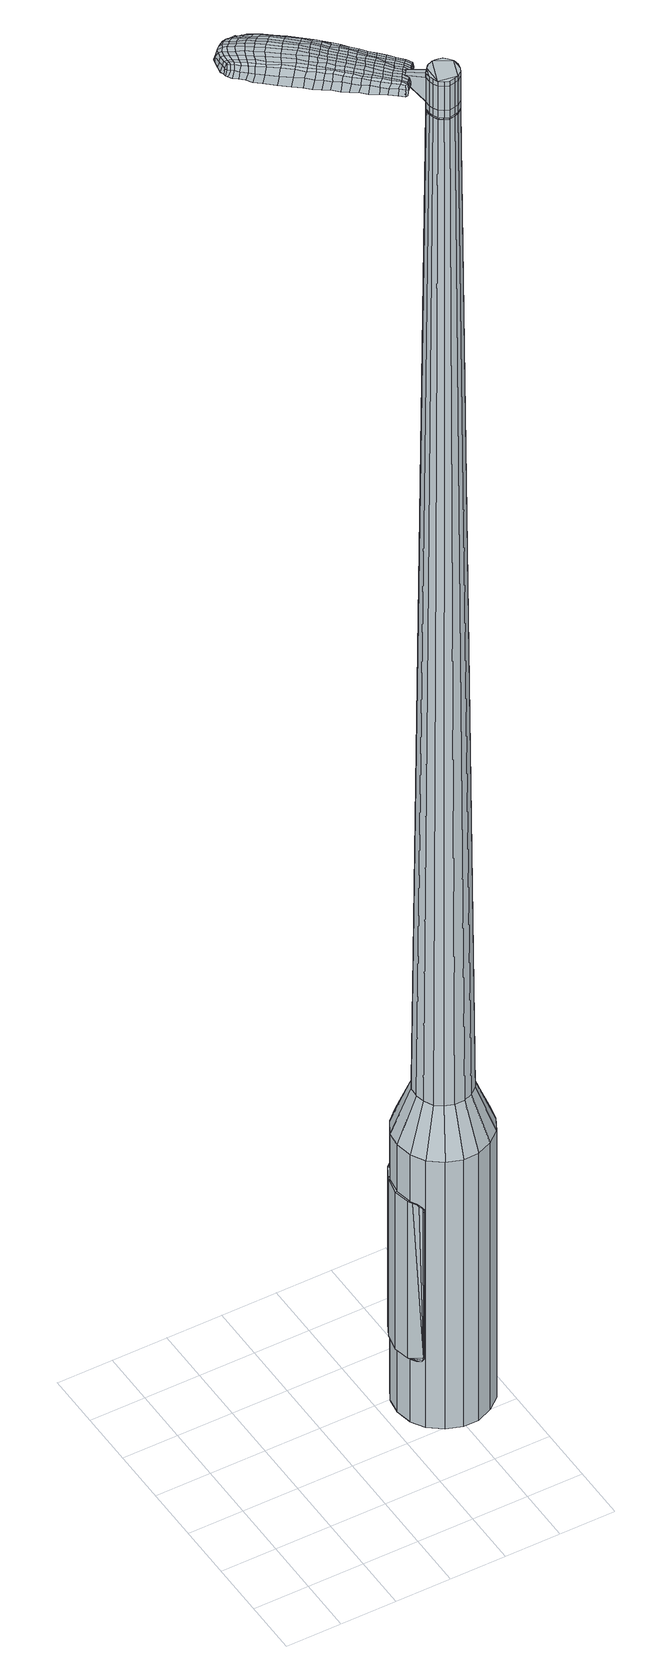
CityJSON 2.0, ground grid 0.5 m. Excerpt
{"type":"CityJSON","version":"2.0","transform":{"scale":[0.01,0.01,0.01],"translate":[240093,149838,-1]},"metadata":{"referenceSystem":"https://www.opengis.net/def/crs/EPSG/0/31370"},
"CityObjects":{
"object1":{"type":"GenericCityObject","attributes":{"cluster":925,"mean_distance_to_centroid":0.0597,"new_centroid_x":240095.07,"new_centroid_y":149839.36,"mean_distance_to_camera":7.43,"H1":12.31,"H2":13.35,"Z_final":115.29,"cluster2":-1,"proj_x":240097.5,"proj_y":149836.33,"id_line":64382,"bearing_l":231.19,"distance":3.89,"orientation":"right","G_obj":141.19},"geometry":[{"type":"MultiSurface","lod":"2","boundaries":[[[0,1,2,3]],[[1,4,5,2]],[[4,6,7,5]],[[6,8,9,7]],[[8,10,11,9]],[[10,12,13,11]],[[12,14,15,13]],[[14,16,17,15]],[[16,18,19,17]],[[18,20,21,19]],[[20,22,23,21]],[[22,24,25,23]],[[24,26,27,25]],[[26,28,29,27]],[[28,30,31,29]],[[30,32,33,31]],[[32,34,35,33]],[[34,0,3,35]],[[36,37,38,39]],[[38,40,41,42]],[[41,43,42]],[[42,44,45,46]],[[45,47,46]],[[46,48,49,50]],[[49,51,50]],[[42,46,50,38]],[[50,52,39,38]],[[53,36,39]],[[2,5,7,35]],[[7,9,11,15]],[[11,13,15]],[[15,17,19,23]],[[19,21,23]],[[23,25,27,31]],[[27,29,31]],[[15,23,31,7]],[[31,33,35,7]],[[3,2,35]],[[1,0,54,55]],[[0,34,56,54]],[[34,32,57,56]],[[32,30,58,57]],[[30,28,59,58]],[[28,26,60,59]],[[26,24,61,60]],[[24,22,62,61]],[[22,20,63,62]],[[20,18,64,63]],[[18,16,65,64]],[[16,14,66,65]],[[14,12,67,66]],[[12,10,68,67]],[[10,8,69,68]],[[8,6,70,69]],[[6,4,71,70]],[[4,1,55,71]],[[55,54,72,73]],[[54,56,74,72]],[[56,57,75,74]],[[57,58,76,75]],[[58,59,77,76]],[[59,60,78,77]],[[60,61,79,78]],[[61,62,80,79]],[[62,63,81,80]],[[63,64,82,81]],[[64,65,83,82]],[[65,66,84,83]],[[66,67,85,84]],[[67,68,86,85]],[[68,69,87,86]],[[69,70,88,87]],[[70,71,89,88]],[[71,55,73,89]],[[72,90,91,92]],[[93,94,90,72]],[[95,96,94,93]],[[76,97,96,95]],[[98,99,97,76]],[[100,101,99,98]],[[102,103,101,100]],[[80,104,103,102]],[[105,106,104,80]],[[107,108,106,105]],[[109,110,108,107]],[[111,112,110,109]],[[113,114,112,111]],[[115,116,114,113]],[[117,118,116,115]],[[119,120,118,117]],[[121,122,120,119]],[[92,91,122,121]],[[123,124,125,126]],[[127,123,126,128]],[[129,127,128,130]],[[131,129,130,132]],[[133,131,132,134]],[[135,133,134,136]],[[137,135,136,138]],[[139,137,138,140]],[[141,139,140,142]],[[143,141,142,144]],[[145,143,144,146]],[[147,145,146,148]],[[149,147,148,150]],[[151,149,150,152]],[[153,151,152,154]],[[155,153,154,156]],[[73,72,92]],[[74,93,72]],[[74,75,95,93]],[[75,76,95]],[[77,98,76]],[[77,78,100,98]],[[78,79,102,100]],[[79,80,102]],[[81,105,80]],[[81,82,107,105]],[[82,83,109,107]],[[83,84,111,109]],[[84,85,113,111]],[[85,86,115,113]],[[86,87,117,115]],[[87,88,119,117]],[[88,89,121,119]],[[89,73,92,121]],[[157,91,90]],[[157,158,122,91]],[[158,159,120,122]],[[159,160,118,120]],[[160,161,116,118]],[[161,162,114,116]],[[162,163,112,114]],[[163,164,110,112]],[[164,165,108,110]],[[165,166,106,108]],[[166,104,106]],[[167,103,104]],[[167,168,101,103]],[[168,169,99,101]],[[169,97,99]],[[170,96,97]],[[170,171,94,96]],[[171,90,94]],[[39,52,155,172]],[[157,90,173,156]],[[53,39,172,124]],[[90,171,125,173]],[[36,53,124,123]],[[171,170,126,125]],[[37,36,123,127]],[[170,97,128,126]],[[38,37,127,129]],[[97,169,130,128]],[[40,38,129,131]],[[169,168,132,130]],[[41,40,131,133]],[[168,167,134,132]],[[43,41,133,135]],[[167,104,136,134]],[[42,43,135,137]],[[104,166,138,136]],[[44,42,137,139]],[[166,165,140,138]],[[45,44,139,141]],[[165,164,142,140]],[[47,45,141,143]],[[164,163,144,142]],[[46,47,143,145]],[[163,162,146,144]],[[48,46,145,147]],[[162,161,148,146]],[[49,48,147,149]],[[161,160,150,148]],[[51,49,149,151]],[[160,159,152,150]],[[50,51,151,153]],[[159,158,154,152]],[[52,50,153,155]],[[158,157,156,154]],[[155,156,174,175]],[[156,173,176,174]],[[173,125,177,176]],[[125,124,178,177]],[[124,172,179,178]],[[172,155,175,179]],[[180,181,182,183]],[[184,180,183,185]],[[180,184,186,187]],[[181,180,187,188]],[[189,190,191,192]],[[193,189,192,194]],[[189,193,195,196]],[[190,189,196,197]],[[198,199,200,201]],[[202,198,201,203]],[[198,202,204,205]],[[199,198,205,206]],[[207,208,209,210]],[[211,207,210,212]],[[207,211,213,214]],[[208,207,214,215]],[[216,217,218,219]],[[220,216,219,221]],[[216,220,222,223]],[[217,216,223,224]],[[225,226,227,228]],[[229,225,228,230]],[[225,229,231,232]],[[226,225,232,233]],[[234,235,236,237]],[[226,234,237,227]],[[234,226,233,238]],[[235,234,238,239]],[[240,241,242,243]],[[235,240,243,236]],[[240,235,239,244]],[[241,240,244,245]],[[246,184,185,247]],[[241,246,247,242]],[[246,241,245,248]],[[184,246,248,186]],[[249,250,251,252]],[[253,249,252,254]],[[249,253,255,256]],[[250,249,256,257]],[[258,259,260,261]],[[250,258,261,251]],[[258,250,257,262]],[[259,258,262,263]],[[264,265,266,267]],[[259,264,267,260]],[[264,259,263,268]],[[265,264,268,269]],[[270,271,272,273]],[[265,270,273,266]],[[270,265,269,274]],[[271,270,274,275]],[[276,181,188,277]],[[271,276,277,272]],[[276,271,275,278]],[[181,276,278,182]],[[279,280,281,282]],[[283,279,282,284]],[[279,283,285,286]],[[280,279,286,287]],[[288,289,290,291]],[[280,288,291,281]],[[288,280,287,292]],[[289,288,292,293]],[[294,295,296,297]],[[289,294,297,290]],[[294,289,293,298]],[[295,294,298,299]],[[300,193,194,301]],[[295,300,301,296]],[[300,295,299,302]],[[193,300,302,195]],[[303,304,305,306]],[[307,303,306,308]],[[303,307,309,310]],[[304,303,310,311]],[[312,313,314,315]],[[304,312,315,305]],[[312,304,311,316]],[[313,312,316,317]],[[318,319,320,321]],[[313,318,321,314]],[[318,313,317,322]],[[319,318,322,323]],[[324,325,326,327]],[[319,324,327,320]],[[324,319,323,328]],[[325,324,328,329]],[[330,190,197,331]],[[325,330,331,326]],[[330,325,329,332]],[[190,330,332,191]],[[333,219,218,334]],[[335,333,334,336]],[[333,335,337,338]],[[219,333,338,221]],[[339,335,336,340]],[[341,339,340,342]],[[339,341,343,344]],[[335,339,344,337]],[[345,341,342,346]],[[347,345,346,348]],[[345,347,349,350]],[[341,345,350,343]],[[351,347,348,352]],[[353,351,352,354]],[[351,353,355,356]],[[347,351,356,349]],[[357,353,354,358]],[[208,357,358,209]],[[357,208,215,359]],[[353,357,359,355]],[[360,361,206,205]],[[362,360,205,204]],[[360,362,363,364]],[[361,360,364,365]],[[366,367,365,364]],[[368,366,364,363]],[[366,368,369,370]],[[367,366,370,371]],[[372,373,371,370]],[[374,372,370,369]],[[372,374,375,376]],[[373,372,376,377]],[[378,379,377,376]],[[380,378,376,375]],[[378,380,213,211]],[[379,378,211,212]],[[381,382,383,384]],[[283,381,384,285]],[[381,283,284,385]],[[382,381,385,386]],[[387,202,203,388]],[[382,387,388,383]],[[387,382,386,389]],[[202,387,389,204]],[[390,391,392,393]],[[229,390,393,231]],[[390,229,230,394]],[[391,390,394,395]],[[396,397,398,399]],[[391,396,399,392]],[[396,391,395,400]],[[397,396,400,401]],[[402,199,206,403]],[[397,402,403,398]],[[402,397,401,404]],[[199,402,404,200]],[[405,406,407,408]],[[187,405,408,188]],[[405,187,186,409]],[[406,405,409,410]],[[411,412,413,414]],[[406,411,414,407]],[[411,406,410,415]],[[412,411,415,416]],[[417,210,209,418]],[[412,417,418,413]],[[417,412,416,419]],[[210,417,419,212]],[[420,421,422,423]],[[192,420,423,194]],[[420,192,191,424]],[[421,420,424,425]],[[426,214,213,427]],[[421,426,427,422]],[[426,421,425,428]],[[214,426,428,215]],[[429,430,431,432]],[[307,429,432,309]],[[429,307,308,433]],[[430,429,433,434]],[[435,220,221,436]],[[430,435,436,431]],[[435,430,434,437]],[[220,435,437,222]],[[438,439,440,441]],[[253,438,441,255]],[[438,253,254,442]],[[439,438,442,443]],[[444,445,446,447]],[[439,444,447,440]],[[444,439,443,448]],[[445,444,448,449]],[[450,217,224,451]],[[445,450,451,446]],[[450,445,449,452]],[[217,450,452,218]],[[453,454,443,442]],[[252,453,442,254]],[[453,252,251,455]],[[454,453,455,456]],[[457,458,449,448]],[[454,457,448,443]],[[457,454,456,459]],[[458,457,459,460]],[[461,334,218,452]],[[458,461,452,449]],[[461,458,460,462]],[[334,461,462,336]],[[463,464,465,466]],[[310,463,466,311]],[[463,310,309,432]],[[464,463,432,431]],[[467,338,337,468]],[[464,467,468,465]],[[467,464,431,436]],[[338,467,436,221]],[[469,470,456,455]],[[261,469,455,251]],[[469,261,260,471]],[[470,469,471,472]],[[473,474,460,459]],[[470,473,459,456]],[[473,470,472,475]],[[474,473,475,476]],[[477,340,336,462]],[[474,477,462,460]],[[477,474,476,478]],[[340,477,478,342]],[[479,480,481,482]],[[316,479,482,317]],[[479,316,311,466]],[[480,479,466,465]],[[483,344,343,484]],[[480,483,484,481]],[[483,480,465,468]],[[344,483,468,337]],[[485,486,472,471]],[[267,485,471,260]],[[485,267,266,487]],[[486,485,487,488]],[[489,490,476,475]],[[486,489,475,472]],[[489,486,488,491]],[[490,489,491,492]],[[493,346,342,478]],[[490,493,478,476]],[[493,490,492,494]],[[346,493,494,348]],[[495,496,497,498]],[[322,495,498,323]],[[495,322,317,482]],[[496,495,482,481]],[[499,350,349,500]],[[496,499,500,497]],[[499,496,481,484]],[[350,499,484,343]],[[501,502,488,487]],[[273,501,487,266]],[[501,273,272,503]],[[502,501,503,504]],[[505,506,492,491]],[[502,505,491,488]],[[505,502,504,507]],[[506,505,507,508]],[[509,352,348,494]],[[506,509,494,492]],[[509,506,508,510]],[[352,509,510,354]],[[511,512,513,514]],[[328,511,514,329]],[[511,328,323,498]],[[512,511,498,497]],[[515,356,355,516]],[[512,515,516,513]],[[515,512,497,500]],[[356,515,500,349]],[[517,518,504,503]],[[277,517,503,272]],[[517,277,188,408]],[[518,517,408,407]],[[519,520,508,507]],[[518,519,507,504]],[[519,518,407,414]],[[520,519,414,413]],[[521,358,354,510]],[[520,521,510,508]],[[521,520,413,418]],[[358,521,418,209]],[[522,523,425,424]],[[332,522,424,191]],[[522,332,329,514]],[[523,522,514,513]],[[524,359,215,428]],[[523,524,428,425]],[[524,523,513,516]],[[359,524,516,355]],[[525,526,386,385]],[[282,525,385,284]],[[525,282,281,527]],[[526,525,527,528]],[[529,362,204,389]],[[526,529,389,386]],[[529,526,528,530]],[[362,529,530,363]],[[531,532,533,534]],[[232,531,534,233]],[[531,232,231,393]],[[532,531,393,392]],[[535,536,537,538]],[[532,535,538,533]],[[535,532,392,399]],[[536,535,399,398]],[[539,361,365,540]],[[536,539,540,537]],[[539,536,398,403]],[[361,539,403,206]],[[541,542,528,527]],[[291,541,527,281]],[[541,291,290,543]],[[542,541,543,544]],[[545,368,363,530]],[[542,545,530,528]],[[545,542,544,546]],[[368,545,546,369]],[[547,548,549,550]],[[238,547,550,239]],[[547,238,233,534]],[[548,547,534,533]],[[551,552,553,554]],[[548,551,554,549]],[[551,548,533,538]],[[552,551,538,537]],[[555,367,371,556]],[[552,555,556,553]],[[555,552,537,540]],[[367,555,540,365]],[[557,558,544,543]],[[297,557,543,290]],[[557,297,296,559]],[[558,557,559,560]],[[561,374,369,546]],[[558,561,546,544]],[[561,558,560,562]],[[374,561,562,375]],[[563,564,565,566]],[[244,563,566,245]],[[563,244,239,550]],[[564,563,550,549]],[[567,568,569,570]],[[564,567,570,565]],[[567,564,549,554]],[[568,567,554,553]],[[571,373,377,572]],[[568,571,572,569]],[[571,568,553,556]],[[373,571,556,371]],[[573,574,560,559]],[[301,573,559,296]],[[573,301,194,423]],[[574,573,423,422]],[[575,380,375,562]],[[574,575,562,560]],[[575,574,422,427]],[[380,575,427,213]],[[576,577,410,409]],[[248,576,409,186]],[[576,248,245,566]],[[577,576,566,565]],[[578,579,416,415]],[[577,578,415,410]],[[578,577,565,570]],[[579,578,570,569]],[[580,379,212,419]],[[579,580,419,416]],[[580,579,569,572]],[[379,580,572,377]],[[581,582,583,584]],[[584,583,585,586]],[[587,585,583,588]],[[588,583,582,589]],[[590,591,592,593]],[[593,592,594,595]],[[596,594,592,597]],[[597,592,591,598]],[[599,600,601,602]],[[602,601,603,604]],[[605,603,601,606]],[[606,601,600,607]],[[608,609,610,611]],[[611,610,612,613]],[[614,612,610,615]],[[615,610,609,616]],[[617,618,619,620]],[[620,619,621,622]],[[623,621,619,624]],[[624,619,618,625]],[[626,627,628,629]],[[629,628,630,631]],[[632,630,628,633]],[[633,628,627,634]],[[635,636,637,638]],[[638,637,627,626]],[[634,627,637,639]],[[639,637,636,640]],[[641,642,643,644]],[[644,643,636,635]],[[640,636,643,645]],[[645,643,642,646]],[[586,585,647,648]],[[648,647,642,641]],[[646,642,647,649]],[[649,647,585,587]],[[650,651,652,653]],[[653,652,654,655]],[[656,654,652,657]],[[657,652,651,658]],[[659,660,661,662]],[[662,661,651,650]],[[658,651,661,663]],[[663,661,660,664]],[[665,666,667,668]],[[668,667,660,659]],[[664,660,667,669]],[[669,667,666,670]],[[671,672,673,674]],[[674,673,666,665]],[[670,666,673,675]],[[675,673,672,676]],[[589,582,677,678]],[[678,677,672,671]],[[676,672,677,679]],[[679,677,582,581]],[[680,681,682,683]],[[683,682,684,685]],[[686,684,682,687]],[[687,682,681,688]],[[689,690,691,692]],[[692,691,681,680]],[[688,681,691,693]],[[693,691,690,694]],[[695,696,697,698]],[[698,697,690,689]],[[694,690,697,699]],[[699,697,696,700]],[[595,594,701,702]],[[702,701,696,695]],[[700,696,701,703]],[[703,701,594,596]],[[704,705,706,707]],[[707,706,708,709]],[[710,708,706,711]],[[711,706,705,712]],[[713,714,715,716]],[[716,715,705,704]],[[712,705,715,717]],[[717,715,714,718]],[[719,720,721,722]],[[722,721,714,713]],[[718,714,721,723]],[[723,721,720,724]],[[725,726,727,728]],[[728,727,720,719]],[[724,720,727,729]],[[729,727,726,730]],[[598,591,731,732]],[[732,731,726,725]],[[730,726,731,733]],[[733,731,591,590]],[[617,620,734,735]],[[735,734,736,737]],[[738,736,734,739]],[[739,734,620,622]],[[737,736,740,741]],[[741,740,742,743]],[[744,742,740,745]],[[745,740,736,738]],[[743,742,746,747]],[[747,746,748,749]],[[750,748,746,751]],[[751,746,742,744]],[[749,748,752,753]],[[753,752,754,755]],[[756,754,752,757]],[[757,752,748,750]],[[755,754,758,759]],[[759,758,609,608]],[[616,609,758,760]],[[760,758,754,756]],[[607,761,762,606]],[[606,762,763,605]],[[764,763,762,765]],[[765,762,761,766]],[[766,767,768,765]],[[765,768,769,764]],[[770,769,768,771]],[[771,768,767,772]],[[772,773,774,771]],[[771,774,775,770]],[[776,775,774,777]],[[777,774,773,778]],[[778,779,780,777]],[[777,780,781,776]],[[614,781,780,612]],[[612,780,779,613]],[[782,783,784,785]],[[785,784,684,686]],[[685,684,784,786]],[[786,784,783,787]],[[604,603,788,789]],[[789,788,783,782]],[[787,783,788,790]],[[790,788,603,605]],[[791,792,793,794]],[[794,793,630,632]],[[631,630,793,795]],[[795,793,792,796]],[[797,798,799,800]],[[800,799,792,791]],[[796,792,799,801]],[[801,799,798,802]],[[607,600,803,804]],[[804,803,798,797]],[[802,798,803,805]],[[805,803,600,599]],[[806,807,808,809]],[[809,808,588,589]],[[587,588,808,810]],[[810,808,807,811]],[[812,813,814,815]],[[815,814,807,806]],[[811,807,814,816]],[[816,814,813,817]],[[608,611,818,819]],[[819,818,813,812]],[[817,813,818,820]],[[820,818,611,613]],[[821,822,823,824]],[[824,823,593,595]],[[590,593,823,825]],[[825,823,822,826]],[[614,615,827,828]],[[828,827,822,821]],[[826,822,827,829]],[[829,827,615,616]],[[830,831,832,833]],[[833,832,708,710]],[[709,708,832,834]],[[834,832,831,835]],[[622,621,836,837]],[[837,836,831,830]],[[835,831,836,838]],[[838,836,621,623]],[[839,840,654,656]],[[655,654,841]],[[841,654,840,842]],[[843,844,845,846]],[[846,845,840,839]],[[842,840,845,847]],[[847,845,844,848]],[[625,618,849,850]],[[850,849,844,843]],[[848,844,849,851]],[[851,849,618,617]],[[842,852,841]],[[841,852,653,655]],[[650,653,852,853]],[[848,854,855,847]],[[847,855,852,842]],[[853,852,855,856]],[[856,855,854,857]],[[617,735,858,851]],[[851,858,854,848]],[[857,854,858,859]],[[859,858,735,737]],[[860,861,862,863]],[[863,862,711,712]],[[710,711,862,833]],[[833,862,861,830]],[[738,739,864,865]],[[865,864,861,860]],[[830,861,864,837]],[[837,864,739,622]],[[866,867,853]],[[853,867,662,650]],[[659,662,867,868]],[[868,867,866,869]],[[857,870,871,856]],[[856,871,866,853]],[[869,866,871,872]],[[872,871,870,873]],[[737,741,874,859]],[[859,874,870,857]],[[873,870,874,875]],[[875,874,741,743]],[[876,877,878,879]],[[879,878,717,718]],[[712,717,878,863]],[[863,878,877,860]],[[744,745,880,881]],[[881,880,877,876]],[[860,877,880,865]],[[865,880,745,738]],[[869,882,883,868]],[[868,883,668,659]],[[665,668,883,884]],[[884,883,882,885]],[[873,886,887,872]],[[872,887,882,869]],[[885,882,887,888]],[[888,887,886,889]],[[743,747,890,875]],[[875,890,886,873]],[[889,886,890,891]],[[891,890,747,749]],[[892,893,894,895]],[[895,894,723,724]],[[718,723,894,879]],[[879,894,893,876]],[[750,751,896,897]],[[897,896,893,892]],[[876,893,896,881]],[[881,896,751,744]],[[885,898,899,884]],[[884,899,674,665]],[[671,674,899,900]],[[900,899,898,901]],[[889,902,903,888]],[[888,903,898,885]],[[901,898,903,904]],[[904,903,902,905]],[[749,753,906,891]],[[891,906,902,889]],[[905,902,906,907]],[[907,906,753,755]],[[908,909,910,911]],[[911,910,729,730]],[[724,729,910,895]],[[895,910,909,892]],[[756,757,912,913]],[[913,912,909,908]],[[892,909,912,897]],[[897,912,757,750]],[[901,914,915,900]],[[900,915,678,671]],[[589,678,915,809]],[[809,915,914,806]],[[905,916,917,904]],[[904,917,914,901]],[[806,914,917,815]],[[815,917,916,812]],[[755,759,918,907]],[[907,918,916,905]],[[812,916,918,819]],[[819,918,759,608]],[[826,919,920,825]],[[825,920,733,590]],[[730,733,920,911]],[[911,920,919,908]],[[616,760,921,829]],[[829,921,919,826]],[[908,919,921,913]],[[913,921,760,756]],[[787,922,923,786]],[[786,923,683,685]],[[680,683,923,924]],[[924,923,922,925]],[[605,763,926,790]],[[790,926,922,787]],[[925,922,926,927]],[[927,926,763,764]],[[928,929,930,931]],[[931,930,633,634]],[[632,633,930,794]],[[794,930,929,791]],[[932,933,934,935]],[[935,934,929,928]],[[791,929,934,800]],[[800,934,933,797]],[[766,761,936,937]],[[937,936,933,932]],[[797,933,936,804]],[[804,936,761,607]],[[925,938,939,924]],[[924,939,692,680]],[[689,692,939,940]],[[940,939,938,941]],[[764,769,942,927]],[[927,942,938,925]],[[941,938,942,943]],[[943,942,769,770]],[[944,945,946,947]],[[947,946,639,640]],[[634,639,946,931]],[[931,946,945,928]],[[948,949,950,951]],[[951,950,945,944]],[[928,945,950,935]],[[935,950,949,932]],[[772,767,952,953]],[[953,952,949,948]],[[932,949,952,937]],[[937,952,767,766]],[[941,954,955,940]],[[940,955,698,689]],[[695,698,955,956]],[[956,955,954,957]],[[770,775,958,943]],[[943,958,954,941]],[[957,954,958,959]],[[959,958,775,776]],[[960,961,962,963]],[[963,962,645,646]],[[640,645,962,947]],[[947,962,961,944]],[[964,965,966,967]],[[967,966,961,960]],[[944,961,966,951]],[[951,966,965,948]],[[778,773,968,969]],[[969,968,965,964]],[[948,965,968,953]],[[953,968,773,772]],[[957,970,971,956]],[[956,971,702,695]],[[595,702,971,824]],[[824,971,970,821]],[[776,781,972,959]],[[959,972,970,957]],[[821,970,972,828]],[[828,972,781,614]],[[811,973,974,810]],[[810,974,649,587]],[[646,649,974,963]],[[963,974,973,960]],[[817,975,976,816]],[[816,976,973,811]],[[960,973,976,967]],[[967,976,975,964]],[[613,779,977,820]],[[820,977,975,817]],[[964,975,977,969]],[[969,977,779,778]],[[581,584,183,182]],[[584,586,185,183]],[[596,597,196,195]],[[597,598,197,196]],[[599,602,201,200]],[[602,604,203,201]],[[623,624,223,222]],[[624,625,224,223]],[[626,629,228,227]],[[629,631,230,228]],[[635,638,237,236]],[[638,626,227,237]],[[641,644,243,242]],[[644,635,236,243]],[[586,648,247,185]],[[648,641,242,247]],[[656,657,256,255]],[[657,658,257,256]],[[658,663,262,257]],[[663,664,263,262]],[[664,669,268,263]],[[669,670,269,268]],[[670,675,274,269]],[[675,676,275,274]],[[676,679,278,275]],[[679,581,182,278]],[[686,687,286,285]],[[687,688,287,286]],[[688,693,292,287]],[[693,694,293,292]],[[694,699,298,293]],[[699,700,299,298]],[[700,703,302,299]],[[703,596,195,302]],[[704,707,306,305]],[[707,709,308,306]],[[713,716,315,314]],[[716,704,305,315]],[[719,722,321,320]],[[722,713,314,321]],[[725,728,327,326]],[[728,719,320,327]],[[598,732,331,197]],[[732,725,326,331]],[[782,785,384,383]],[[785,686,285,384]],[[604,789,388,203]],[[789,782,383,388]],[[631,795,394,230]],[[795,796,395,394]],[[796,801,400,395]],[[801,802,401,400]],[[802,805,404,401]],[[805,599,200,404]],[[709,834,433,308]],[[834,835,434,433]],[[835,838,437,434]],[[838,623,222,437]],[[839,656,441,440]],[[656,255,441]],[[843,846,447,446]],[[846,839,440,447]],[[625,850,451,224]],[[850,843,446,451]],[[978,979,980,981]],[[982,983,981,980]],[[984,985,986,987]],[[988,989,990,991]],[[979,992,993,980]],[[994,982,980,993]],[[995,984,987,996]],[[997,998,989,988]],[[992,999,1000,993]],[[1000,1001,994,993]],[[1002,995,996,1003]],[[1004,998,997,1005]],[[999,1006,1007,1000]],[[1007,1008,1001,1000]],[[1009,1002,1003,1010]],[[1011,1004,1005,1012]],[[1013,1014,1015,1016]],[[1017,1018,1014,1013]],[[1017,1019,1020,1018]],[[1019,1021,1022,1020]],[[1023,1024,1025,1026]],[[1027,1028,1024,1023]],[[1029,1030,1028,1027]],[[1031,1032,1030,1029]],[[1026,1015,1014,1023]],[[1023,1014,1018,1027]],[[1018,1020,1029,1027]],[[1020,1022,1031,1029]],[[987,986,983,982]],[[996,987,982,994]],[[1001,1003,996,994]],[[1008,1010,1003,1001]],[[988,991,985,984]],[[997,988,984,995]],[[1005,997,995,1002]],[[1012,1005,1002,1009]],[[989,1013,1016,990]],[[998,1017,1013,989]],[[1019,1017,998,1004]],[[1021,1019,1004,1011]],[[1033,1034,1035,1036]],[[1035,1037,1038,1039]],[[1035,1039,1040,1041]],[[1035,1041,1036]],[[1042,1033,1036,1043]],[[1044,1043,1036,1045]],[[1046,1045,1036]],[[1047,1035,1034,1048]],[[1049,1047,1048,1050]],[[1051,1049,1050,1052]],[[1053,1051,1052,1054]],[[1055,1053,1054,1056]],[[1056,1057,1058,1059]],[[1056,1059,1060,1061]],[[1056,1061,1062,1063]],[[1062,1064,1065,1066]],[[1062,1066,1067,1068]],[[1062,1068,1063]],[[1056,1063,1055]],[[1069,1070,1034,1033]],[[1071,1072,1037,1035]],[[1073,1074,1046,1036]],[[1070,1075,1048,1034]],[[1076,1071,1035,1047]],[[1075,1077,1050,1048]],[[1078,1076,1047,1049]],[[1077,1079,1052,1050]],[[1080,1078,1049,1051]],[[1079,1081,1054,1052]],[[1082,1080,1051,1053]],[[1081,1083,1056,1054]],[[1084,1082,1053,1055]],[[1083,1085,1057,1056]],[[1086,1087,1064,1062]],[[1088,1084,1055,1063]],[[1058,1057,1085,1089]],[[1059,1058,1089,1090]],[[1060,1059,1090,1091]],[[1061,1060,1091,1092]],[[1062,1061,1092,1086]],[[1093,1069,1033,1042]],[[1094,1093,1042,1043]],[[1095,1094,1043,1044]],[[1096,1095,1044,1045]],[[1074,1096,1045,1046]],[[1038,1037,1072,1097]],[[1065,1064,1087,1098]],[[1039,1038,1097,1099]],[[1040,1039,1099,1100]],[[1041,1040,1100,1101]],[[1036,1041,1101,1073]],[[1066,1065,1098,1102]],[[1067,1066,1102,1103]],[[1068,1067,1103,1104]],[[1063,1068,1104,1088]]]}]}
},
"vertices":[
[171,162,384],[182,172,384],[182,172,96],[171,162,96],[196,177,384],[196,177,96],[211,178,384],[211,178,96],[225,173,384],[225,173,96],[236,164,384],[236,164,96],[244,151,384],[244,151,96],[247,137,384],[247,137,96],[244,122,384],[244,122,96],[237,109,384],[237,109,96],[226,100,384],[226,100,96],[212,94,384],[212,94,96],[198,94,384],[198,94,96],[184,99,384],[184,99,96],[172,108,384],[172,108,96],[165,120,384],[165,120,96],[162,135,384],[162,135,96],[164,149,384],[164,149,96],[191,135,1524],[192,131,1524],[194,127,1524],[194,144,1524],[198,124,1524],[202,122,1524],[211,124,1524],[207,123,1524],[215,127,1524],[217,131,1524],[217,141,1524],[218,136,1524],[214,145,1524],[211,148,1524],[202,149,1524],[206,149,1524],[197,147,1524],[191,140,1524],[185,152,429],[191,157,429],[180,144,429],[179,135,429],[181,127,429],[185,119,429],[192,114,429],[200,111,429],[209,111,429],[217,114,429],[224,120,429],[228,128,429],[229,136,429],[228,145,429],[223,152,429],[216,158,429],[208,161,429],[199,160,429],[194,144,1483],[197,147,1483],[191,140,1483],[191,135,1483],[192,131,1483],[194,127,1483],[198,124,1483],[202,122,1483],[207,123,1483],[211,124,1483],[215,127,1483],[217,131,1483],[218,136,1483],[217,141,1483],[214,145,1483],[211,148,1483],[206,149,1483],[202,149,1483],[194,144,1485],[198,147,1485],[198,147,1483],[192,140,1483],[192,140,1485],[191,136,1483],[191,136,1485],[192,131,1485],[195,127,1483],[195,127,1485],[198,125,1483],[198,125,1485],[202,123,1483],[202,123,1485],[207,123,1485],[211,125,1483],[211,125,1485],[214,128,1483],[214,128,1485],[216,132,1483],[216,132,1485],[217,136,1483],[217,136,1485],[216,140,1483],[216,140,1485],[214,144,1483],[214,144,1485],[210,147,1483],[210,147,1485],[206,148,1483],[206,148,1485],[202,148,1483],[202,148,1485],[191,135,1519],[191,140,1519],[191,140,1493],[191,135,1493],[192,131,1519],[192,131,1493],[194,127,1519],[194,127,1493],[198,124,1519],[198,124,1493],[202,122,1519],[202,122,1493],[207,123,1519],[207,123,1493],[211,124,1519],[211,124,1493],[215,127,1519],[215,127,1493],[217,131,1519],[217,131,1493],[218,136,1519],[218,136,1493],[217,141,1519],[217,141,1493],[214,145,1519],[214,145,1493],[211,148,1519],[211,148,1493],[206,149,1519],[206,149,1493],[202,149,1519],[202,149,1493],[197,147,1519],[197,147,1493],[197,147,1485],[202,149,1485],[206,149,1485],[211,148,1485],[214,145,1485],[217,141,1485],[218,136,1485],[217,131,1485],[215,127,1485],[211,124,1485],[202,122,1485],[198,124,1485],[194,127,1485],[191,135,1485],[191,140,1485],[194,144,1519],[194,144,1493],[181,158,1513],[181,158,1518],[179,156,1513],[177,153,1513],[177,153,1518],[179,156,1518],[134,218,1519],[139,213,1518],[139,215,1509],[134,220,1510],[127,223,1519],[127,225,1510],[127,221,1526],[133,216,1525],[139,211,1525],[109,188,1519],[115,183,1518],[117,184,1525],[111,188,1525],[102,193,1519],[104,194,1526],[100,193,1510],[107,187,1510],[113,183,1509],[63,247,1519],[66,250,1519],[65,251,1513],[62,248,1513],[61,244,1519],[61,244,1513],[63,243,1524],[64,246,1524],[67,249,1524],[121,201,1530],[127,196,1529],[129,199,1529],[123,204,1530],[114,207,1531],[116,209,1531],[111,204,1530],[119,198,1530],[124,194,1529],[184,151,1512],[186,153,1512],[185,153,1517],[183,151,1517],[182,148,1512],[181,149,1517],[181,149,1506],[183,151,1506],[185,153,1506],[87,254,1519],[90,252,1519],[90,254,1512],[87,255,1512],[84,255,1518],[85,256,1512],[84,254,1522],[86,252,1523],[89,251,1524],[94,249,1519],[98,246,1519],[98,248,1512],[94,251,1512],[93,248,1524],[98,245,1525],[103,243,1519],[109,238,1519],[109,240,1511],[103,245,1511],[103,241,1526],[109,236,1526],[118,231,1519],[118,233,1510],[118,229,1526],[188,168,1513],[183,173,1513],[183,172,1518],[188,167,1517],[192,164,1512],[191,164,1516],[192,165,1506],[188,169,1507],[183,175,1507],[177,178,1514],[172,183,1515],[172,182,1520],[177,177,1519],[177,180,1507],[172,185,1507],[166,188,1515],[161,193,1516],[161,192,1522],[166,187,1521],[166,190,1508],[161,195,1508],[155,198,1517],[150,203,1517],[150,201,1524],[155,197,1523],[155,200,1508],[150,205,1509],[144,208,1518],[144,206,1524],[144,210,1509],[64,226,1519],[66,224,1519],[67,225,1524],[65,227,1523],[62,228,1518],[63,229,1522],[61,228,1512],[62,226,1512],[64,223,1512],[69,220,1519],[74,216,1519],[75,217,1525],[71,221,1524],[68,220,1512],[72,216,1512],[78,212,1519],[84,207,1519],[86,208,1526],[79,213,1526],[76,212,1511],[82,207,1511],[93,200,1519],[95,201,1526],[91,200,1510],[169,145,1513],[163,149,1513],[162,149,1507],[168,144,1507],[174,142,1512],[173,141,1506],[174,143,1516],[171,145,1517],[165,149,1518],[157,153,1514],[151,158,1515],[149,157,1507],[156,153,1507],[158,154,1519],[152,158,1520],[145,162,1515],[139,166,1516],[137,166,1508],[143,162,1508],[146,163,1521],[140,167,1522],[133,171,1517],[127,175,1517],[125,175,1509],[131,170,1508],[134,171,1523],[128,176,1524],[121,179,1518],[119,179,1509],[123,180,1524],[179,155,1519],[180,157,1519],[173,159,1520],[175,161,1520],[171,157,1520],[177,153,1519],[167,164,1522],[169,166,1522],[161,169,1523],[163,171,1523],[159,166,1523],[165,162,1521],[156,173,1524],[157,176,1524],[150,178,1525],[152,180,1525],[148,175,1525],[154,171,1524],[144,183,1526],[146,185,1526],[138,187,1527],[140,190,1527],[136,185,1527],[142,180,1526],[132,192,1528],[134,194,1528],[130,189,1528],[67,244,1527],[69,247,1527],[65,241,1526],[68,238,1527],[70,242,1528],[73,244,1528],[75,238,1529],[78,240,1529],[73,234,1528],[79,229,1530],[81,233,1530],[83,236,1530],[87,228,1531],[89,231,1531],[84,225,1530],[91,219,1531],[94,223,1531],[96,226,1531],[104,215,1531],[106,217,1531],[101,211,1531],[61,230,1518],[61,233,1519],[59,233,1513],[60,230,1513],[63,230,1523],[62,233,1523],[61,238,1519],[60,239,1513],[62,238,1524],[82,255,1518],[79,255,1518],[80,254,1523],[83,254,1523],[82,257,1513],[79,257,1513],[76,255,1519],[72,254,1519],[73,253,1524],[77,254,1523],[75,256,1513],[71,255,1513],[68,252,1519],[70,251,1524],[68,253,1513],[133,214,1528],[131,213,1528],[137,208,1528],[138,210,1527],[126,220,1528],[125,219,1529],[129,211,1529],[127,209,1530],[133,204,1529],[135,206,1528],[123,217,1529],[120,214,1530],[125,206,1530],[131,201,1529],[118,212,1531],[112,189,1528],[114,191,1529],[107,197,1529],[105,195,1528],[118,185,1527],[119,187,1528],[116,194,1529],[109,200,1530],[122,190,1528],[176,141,1512],[178,143,1512],[177,144,1517],[176,142,1517],[175,141,1506],[176,143,1506],[180,145,1512],[179,146,1517],[179,146,1506],[193,162,1512],[192,161,1512],[192,162,1506],[193,163,1506],[192,162,1517],[191,161,1517],[191,159,1512],[189,157,1512],[189,158,1506],[190,160,1506],[189,159,1517],[188,157,1517],[187,155,1512],[187,155,1506],[186,155,1517],[188,166,1519],[187,164,1519],[182,171,1520],[181,169,1520],[185,163,1519],[184,161,1519],[180,168,1520],[178,166,1520],[182,159,1519],[176,163,1520],[172,146,1519],[173,147,1519],[167,152,1520],[166,150,1520],[175,150,1519],[169,154,1520],[177,176,1521],[175,174,1521],[171,181,1522],[170,179,1522],[174,172,1521],[172,170,1521],[168,177,1522],[167,175,1523],[171,168,1522],[165,173,1523],[160,155,1521],[161,156,1521],[155,161,1522],[153,159,1522],[163,159,1521],[157,163,1522],[165,185,1523],[164,184,1523],[160,190,1524],[159,189,1524],[163,182,1523],[161,180,1524],[157,187,1525],[155,185,1525],[159,178,1524],[153,182,1525],[147,163,1523],[149,165,1523],[143,170,1524],[142,168,1524],[151,168,1524],[145,172,1525],[154,195,1525],[153,194,1525],[149,200,1526],[148,199,1526],[152,192,1526],[150,190,1526],[146,197,1527],[144,194,1527],[148,187,1526],[142,192,1527],[136,172,1525],[137,174,1525],[131,178,1526],[130,177,1526],[139,177,1526],[133,181,1527],[143,205,1527],[142,203,1527],[140,201,1527],[138,199,1528],[136,197,1528],[124,181,1527],[125,183,1527],[128,186,1528],[64,229,1525],[64,231,1525],[67,226,1526],[67,229,1526],[64,236,1526],[67,233,1527],[84,252,1525],[82,252,1525],[85,250,1526],[87,250,1525],[79,252,1525],[75,251,1526],[79,249,1527],[82,250,1526],[72,250,1526],[75,247,1527],[71,223,1526],[71,225,1527],[75,219,1527],[76,221,1528],[72,229,1528],[77,225,1529],[92,248,1526],[89,247,1527],[95,243,1528],[97,244,1527],[87,246,1527],[83,245,1528],[89,241,1529],[92,242,1528],[80,243,1528],[86,239,1530],[80,214,1528],[81,217,1529],[86,209,1528],[87,211,1529],[82,221,1529],[89,215,1530],[102,240,1528],[100,240,1528],[106,234,1529],[108,235,1528],[97,238,1529],[94,236,1530],[101,231,1530],[104,233,1530],[92,234,1530],[99,228,1531],[96,202,1529],[97,204,1529],[99,208,1530],[117,228,1528],[115,227,1529],[113,225,1530],[111,223,1530],[108,220,1531],[138,213,1509],[138,211,1518],[132,216,1518],[132,218,1509],[126,222,1519],[126,224,1510],[126,220,1525],[132,214,1525],[137,210,1525],[118,186,1525],[116,185,1518],[110,189,1518],[112,190,1525],[104,195,1519],[105,195,1525],[102,194,1510],[109,189,1509],[114,185,1509],[66,249,1513],[67,249,1519],[65,246,1519],[64,247,1513],[64,243,1519],[63,243,1513],[65,242,1524],[66,245,1524],[68,248,1524],[128,199,1528],[126,197,1528],[121,201,1529],[123,204,1529],[114,207,1529],[116,209,1529],[112,204,1529],[119,198,1529],[124,194,1528],[183,155,1516],[184,154,1512],[182,152,1512],[182,153,1516],[180,150,1512],[180,150,1516],[179,150,1506],[181,152,1506],[183,155,1506],[89,252,1512],[89,250,1519],[86,252,1518],[86,253,1512],[84,253,1518],[84,254,1512],[84,252,1522],[85,251,1523],[88,249,1523],[97,246,1512],[97,244,1519],[93,248,1519],[93,249,1512],[92,246,1524],[97,243,1525],[108,238,1511],[108,236,1519],[102,241,1519],[102,243,1511],[102,240,1525],[108,235,1526],[117,229,1519],[117,231,1510],[117,227,1526],[181,170,1518],[182,172,1513],[187,167,1513],[187,166,1517],[191,163,1512],[190,163,1515],[191,164,1506],[187,168,1506],[181,173,1507],[170,180,1520],[170,182,1514],[176,177,1514],[176,175,1519],[176,178,1507],[170,184,1507],[159,190,1522],[159,192,1516],[165,187,1515],[165,185,1521],[165,189,1508],[159,194,1508],[148,200,1523],[148,202,1517],[154,197,1516],[154,195,1522],[154,199,1508],[148,204,1508],[143,207,1517],[143,205,1524],[143,209,1509],[69,226,1523],[67,225,1519],[65,227,1518],[66,228,1523],[64,229,1518],[65,229,1522],[63,229,1512],[64,227,1512],[66,225,1512],[76,219,1525],[75,218,1519],[71,222,1519],[72,222,1524],[69,221,1512],[73,218,1512],[87,210,1526],[85,209,1519],[79,214,1519],[81,215,1525],[78,214,1511],[84,209,1511],[94,202,1519],[96,202,1526],[92,201,1510],[163,150,1507],[164,151,1513],[170,146,1513],[169,146,1506],[175,144,1512],[173,143,1506],[175,145,1515],[171,147,1517],[166,151,1518],[150,159,1507],[152,159,1514],[158,155,1514],[157,155,1507],[159,155,1519],[153,160,1520],[138,168,1508],[140,168,1516],[146,164,1515],[144,163,1508],[147,164,1521],[141,169,1522],[126,176,1508],[128,177,1517],[134,172,1516],[132,172,1508],[135,173,1522],[130,177,1523],[122,181,1517],[120,180,1509],[124,181,1524],[178,155,1518],[180,157,1518],[173,160,1519],[174,162,1519],[171,158,1519],[176,153,1518],[167,164,1520],[168,166,1520],[161,169,1521],[163,171,1521],[159,167,1521],[165,162,1520],[155,174,1523],[157,176,1523],[149,178,1524],[151,181,1524],[147,176,1524],[153,171,1523],[144,183,1525],[145,185,1525],[138,188,1526],[140,190,1526],[136,185,1526],[142,180,1525],[132,192,1527],[134,195,1527],[130,190,1527],[70,246,1526],[68,244,1526],[66,240,1525],[69,238,1526],[71,241,1526],[73,244,1526],[78,240,1528],[76,237,1528],[74,234,1527],[79,230,1528],[81,233,1529],[84,235,1529],[89,231,1530],[87,228,1530],[85,225,1529],[92,220,1530],[94,223,1530],[96,225,1530],[106,217,1530],[104,215,1530],[102,212,1530],[62,233,1513],[63,233,1518],[63,231,1518],[62,230,1512],[65,231,1523],[64,233,1523],[63,238,1519],[62,238,1513],[64,237,1523],[80,252,1523],[80,253,1518],[82,253,1518],[83,252,1523],[82,255,1512],[80,254,1512],[74,251,1523],[73,252,1519],[76,253,1519],[77,252,1523],[76,254,1513],[72,253,1513],[70,251,1519],[71,250,1524],[69,251,1513],[136,208,1527],[131,213,1527],[132,213,1527],[137,209,1526],[125,219,1527],[124,218,1528],[132,204,1528],[127,208,1528],[129,211,1528],[134,206,1527],[122,216,1528],[120,214,1529],[125,206,1529],[130,201,1528],[118,212,1529],[107,197,1528],[114,192,1527],[113,191,1527],[106,196,1527],[119,186,1526],[119,188,1527],[116,195,1528],[109,200,1528],[122,191,1527],[176,145,1516],[176,144,1512],[175,143,1512],[175,144,1516],[174,143,1506],[175,144,1506],[178,147,1512],[178,148,1516],[177,147,1506],[190,163,1506],[190,162,1512],[190,163,1516],[189,162,1516],[187,159,1506],[187,158,1512],[189,160,1512],[189,161,1506],[188,160,1516],[186,158,1516],[186,156,1512],[185,157,1506],[185,157,1516],[186,165,1518],[181,170,1519],[183,161,1518],[184,163,1518],[179,168,1519],[177,166,1519],[181,159,1518],[176,164,1519],[166,152,1519],[172,148,1518],[172,147,1518],[166,151,1519],[174,150,1518],[169,155,1519],[175,174,1520],[175,175,1520],[170,180,1521],[169,179,1521],[172,171,1520],[173,173,1520],[168,177,1521],[166,175,1521],[170,169,1520],[164,173,1521],[155,161,1521],[160,157,1520],[160,156,1520],[154,160,1521],[163,159,1520],[157,164,1521],[164,184,1522],[164,185,1522],[159,190,1523],[158,189,1523],[160,180,1522],[162,182,1522],[157,187,1523],[155,185,1524],[159,178,1523],[153,183,1524],[143,170,1523],[149,166,1522],[148,165,1522],[142,169,1523],[151,168,1522],[145,173,1523],[153,194,1524],[153,195,1524],[148,199,1525],[147,199,1525],[149,190,1525],[151,192,1524],[145,197,1525],[143,194,1526],[147,187,1525],[142,192,1526],[131,179,1525],[137,175,1524],[136,173,1524],[130,178,1525],[139,177,1524],[133,182,1525],[142,203,1526],[142,204,1526],[138,199,1527],[140,201,1526],[136,197,1527],[125,183,1526],[124,182,1526],[127,186,1526],[66,232,1524],[66,229,1524],[68,227,1525],[68,229,1525],[66,236,1525],[68,233,1525],[85,249,1525],[82,251,1524],[84,251,1524],[87,249,1525],[79,248,1526],[76,250,1525],[79,251,1524],[82,249,1525],[73,248,1525],[76,246,1526],[72,225,1526],[72,223,1526],[77,219,1526],[77,221,1527],[73,230,1526],[78,225,1527],[94,242,1527],[89,246,1526],[91,246,1526],[96,243,1526],[89,240,1528],[83,244,1527],[86,245,1526],[92,241,1527],[81,242,1527],[86,238,1528],[82,217,1527],[81,215,1527],[87,210,1527],[88,212,1528],[83,221,1528],[90,216,1529],[106,234,1528],[99,239,1527],[101,239,1527],[107,234,1527],[101,230,1529],[94,236,1529],[97,237,1528],[103,232,1528],[92,233,1529],[98,228,1530],[97,205,1528],[97,203,1528],[99,208,1529],[115,226,1528],[116,227,1528],[110,222,1529],[113,224,1529],[108,220,1530],[191,164,1508],[187,159,1508],[162,180,1509],[167,186,1509],[146,194,1510],[151,201,1510],[115,220,1512],[121,227,1512],[135,216,1511],[129,208,1511],[101,231,1513],[91,239,1514],[96,246,1514],[107,238,1513],[183,154,1508],[157,174,1509],[140,188,1510],[109,212,1512],[124,201,1511],[95,224,1513],[85,232,1514],[178,148,1508],[152,168,1509],[135,181,1510],[104,205,1512],[118,194,1511],[79,225,1514],[90,216,1513],[174,143,1508],[147,162,1509],[130,174,1510],[98,198,1512],[112,187,1511],[74,218,1514],[84,209,1513],[80,247,1514],[75,249,1514],[80,254,1514],[85,254,1514],[75,240,1514],[71,243,1514],[69,234,1514],[66,238,1514],[64,227,1514],[62,232,1514],[70,250,1515],[65,249,1515],[66,250,1515],[73,253,1515],[67,246,1515],[65,248,1515],[64,243,1515],[64,248,1515],[62,240,1515],[63,247,1515],[165,117,334],[163,121,334],[163,121,165],[170,109,171],[165,117,165],[167,114,165],[168,112,166],[170,110,167],[170,109,169],[167,114,334],[168,112,333],[170,110,332],[170,109,331],[170,109,328],[160,135,165],[160,135,334],[163,150,165],[163,150,334],[170,163,165],[170,163,334],[181,173,165],[181,173,334],[195,179,165],[195,179,334],[200,179,334],[203,179,334],[206,179,333],[208,179,332],[210,179,331],[210,179,328],[200,179,165],[210,179,171],[210,179,169],[208,179,167],[206,179,166],[203,179,165],[168,119,334],[166,122,334],[166,122,165],[168,119,165],[173,110,171],[173,110,328],[163,136,334],[163,136,165],[166,149,334],[166,149,165],[172,161,334],[172,161,165],[183,171,334],[183,171,165],[196,176,334],[196,176,165],[200,176,334],[210,177,328],[210,177,171],[200,176,165],[203,176,334],[206,176,333],[208,176,332],[210,177,331],[169,116,334],[171,113,333],[172,111,332],[173,110,331],[169,116,165],[210,177,169],[171,113,166],[172,111,167],[173,110,169],[208,176,167],[206,176,166],[203,176,165]
]}
